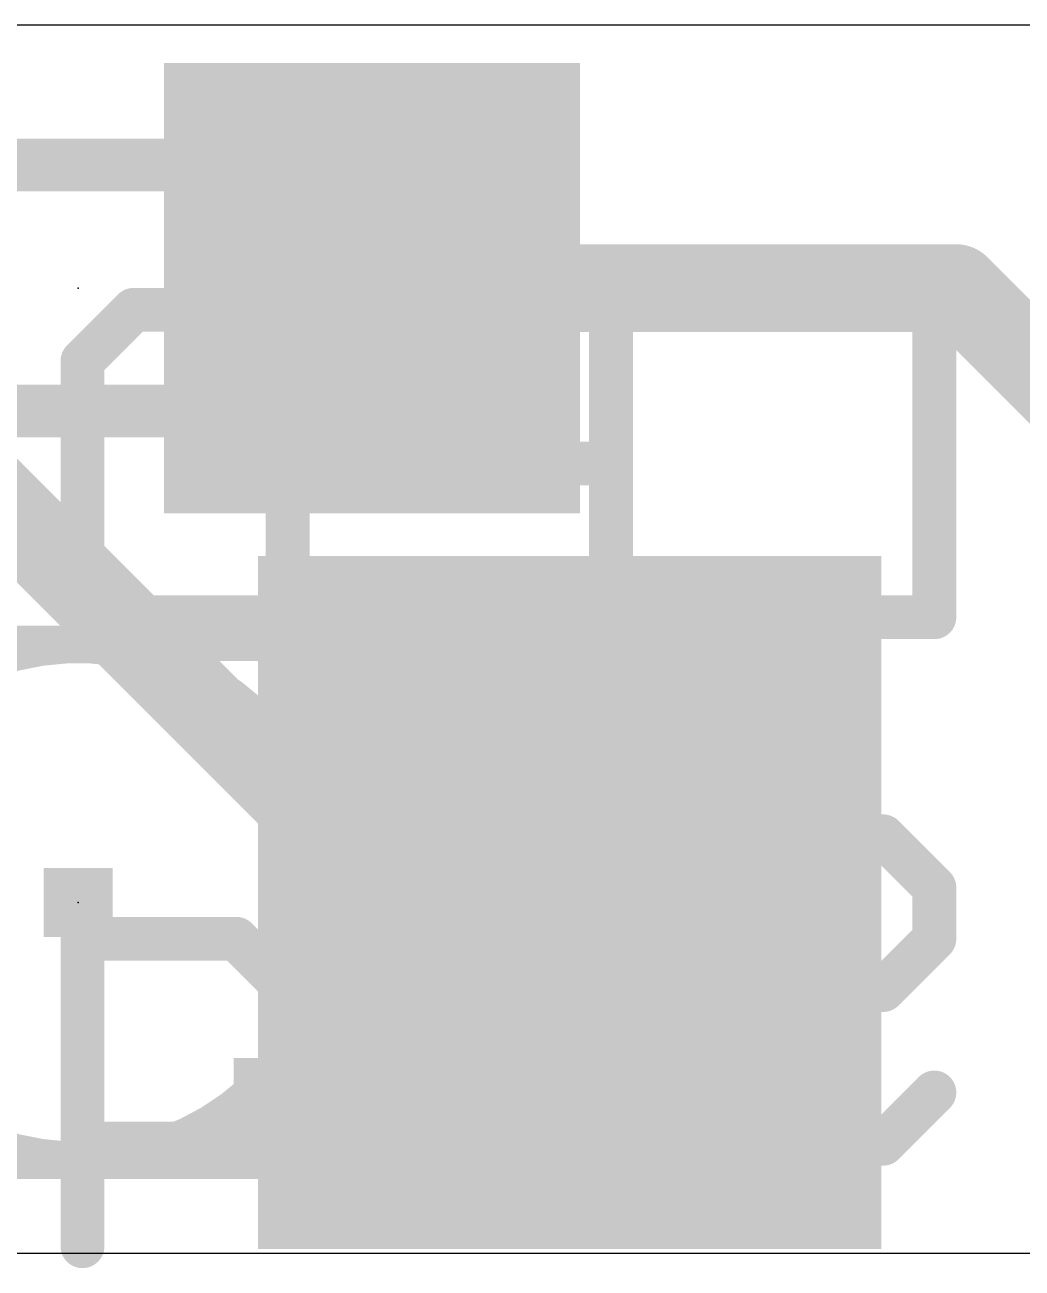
# Model space of a CAD drawing. Extents: x -8.8 to 16.6, y -2 to 8.1.
# Drawn here: x -0.154 to 2.73, y -1.821 to 1.778 of the extents above; entities that cross this region are included whole.
import ezdxf

# ---------------------------------------------------------------- set-up
doc = ezdxf.new("R2010")
doc.units = 0
for name, color, linetype in [('1', 12, 'CONTINUOUS'), ('20', 53, 'CONTINUOUS'), ('21', 40, 'CONTINUOUS'), ('22', 6, 'CONTINUOUS'), ('23', 53, 'CONTINUOUS'), ('29', 253, 'CONTINUOUS'), ('51', 253, 'CONTINUOUS')]:
    doc.layers.add(name, color=color, linetype=linetype)

# ---------------------------------------------------------------- blocks, each defined once
blk = doc.blocks.new('RECT')
blk.add_solid([(-0.5, -0.5), (0.5, -0.5), (-0.5, 0.5), (0.5, 0.5)])

msp = doc.modelspace()

# ---------------------------------------------------------------- linework, layer by layer
at = {"layer": '1', "const_width": 0.254}
for points in [[(0.928, -0.762), (-0.85, 1.016)], [(0.85, 1.016), (2.54, 1.016)], [(2.54, 1.016), (3.556, 0)], [(1.422, -0.762), (0.928, -0.762)]]:
    msp.add_lwpolyline(points, dxfattribs=at)
at = {"layer": '1', "const_width": 0.127}
for points in [[(0.85, 1.0795, 1), (0.85, 0.9525)], [(2.5849, 1.0609, 1), (2.4951, 0.9711)], [(2.54, 0.9525, 1), (2.54, 1.0795)], [(0.928, -0.6985, 1), (0.928, -0.8255)], [(1.422, -0.8255, 1), (1.422, -0.6985)], [(0.8831, -0.8069, 1), (0.9729, -0.7171)]]:
    msp.add_lwpolyline(points, format="xyb", dxfattribs=at)
at = {"layer": '20'}
for p, q in [((-3.429, 1.778), (3.429, 1.778)), ((3.556, -1.778), (-3.302, -1.778))]:
    msp.add_line(p, q, dxfattribs=at)
at = {"layer": '21', "const_width": 0.2032}
msp.add_lwpolyline([(1.7526, 1.0165), (2.4644, 1.0165)], dxfattribs=at)
at = {"layer": '21', "const_width": 0.1016}
for points in [[(1.7526, 1.0673, 1), (1.7526, 0.9657)], [(2.4644, 0.9657, 1), (2.4644, 1.0673)], [(0.55, -0.262, 0.4424), (-0.55, -0.262)], [(-0.55, -1.262, 0.4424), (0.55, -1.262)]]:
    msp.add_lwpolyline(points, format="xyb", dxfattribs=at)
at = {"layer": '22', "const_width": 0.127}
for points in [[(0.0123, 0.805), (0.1606, 0.9533)], [(0.1606, 0.9533), (0.6055, 0.9533)], [(0.6055, 0.9533), (0.6055, 0.0635)], [(0.9478, 0.9533), (1.541, 0.9533)], [(1.541, 0.9533), (1.541, 0.0635)], [(2.4765, 0.9533), (2.4765, 0.0635)], [(0.0123, 0.2118), (0.0123, 0.805)], [(1.541, 0.5084), (1.2444, 0.5084)], [(0.1606, 0.0635), (0.0123, 0.2118)], [(0.6055, 0.0635), (0.1606, 0.0635)], [(1.541, 0.0635), (0.9478, 0.0635)], [(2.4765, 0.0635), (1.8833, 0.0635)], [(1.8833, -0.719), (2.0316, -0.5707)], [(2.0316, -0.5707), (2.3282, -0.5707)], [(2.3282, -0.5707), (2.4765, -0.719)], [(2.4765, -0.719), (2.4765, -0.8673)], [(0.0123, -1.7571), (0.0123, -0.8673)], [(0.0123, -0.8673), (0.4572, -0.8673)], [(0.4572, -0.8673), (0.6055, -1.0156)], [(1.0961, -0.8673), (0.9478, -1.0156)], [(1.3927, -0.8673), (1.0961, -0.8673)], [(1.541, -1.0156), (1.3927, -0.8673)], [(2.4765, -0.8673), (2.3282, -1.0156)], [(0.6055, -1.0156), (0.6055, -1.3122)], [(0.9478, -1.0156), (0.9478, -1.1639)], [(1.541, -1.3122), (1.541, -1.0156)], [(2.0316, -1.0156), (1.8833, -1.1639)], [(2.3282, -1.0156), (2.0316, -1.0156)], [(0.9478, -1.1639), (1.541, -1.1639)], [(1.8833, -1.1639), (1.8833, -1.3122)], [(0.6055, -1.3122), (0.4572, -1.4605)], [(1.3927, -1.4605), (1.541, -1.3122)], [(1.8833, -1.3122), (2.0316, -1.4605)], [(2.3282, -1.4605), (2.4765, -1.3122)], [(0.4572, -1.4605), (0.0123, -1.4605)], [(1.0961, -1.4605), (1.3927, -1.4605)], [(2.0316, -1.4605), (2.3282, -1.4605)]]:
    msp.add_lwpolyline(points, dxfattribs=at)
at = {"layer": '22', "const_width": 0.0635}
for points in [[(0.1606, 0.985, 1), (0.1606, 0.9215)], [(0.183, 0.9308, 1), (0.1381, 0.9757)], [(0.6372, 0.9533, 1), (0.5737, 0.9533)], [(0.6055, 0.9215, 1), (0.6055, 0.985)], [(0.9478, 0.985, 1), (0.9478, 0.9215)], [(1.5727, 0.9533, 1), (1.5092, 0.9533)], [(1.541, 0.9215, 1), (1.541, 0.985)], [(2.5083, 0.9533, 1), (2.4447, 0.9533)], [(0.044, 0.805, 1), (-0.0195, 0.805)], [(-0.0102, 0.8274, 1), (0.0347, 0.7825)], [(1.2444, 0.5401, 1), (1.2444, 0.4766)], [(1.541, 0.4766, 1), (1.541, 0.5401)], [(0.0347, 0.2342, 1), (-0.0102, 0.1893)], [(-0.0195, 0.2118, 1), (0.044, 0.2118)], [(0.1606, 0.0953, 1), (0.1606, 0.0318)], [(0.1381, 0.041, 1), (0.183, 0.086)], [(0.6055, 0.0318, 1), (0.6055, 0.0953)], [(0.9478, 0.0953, 1), (0.9478, 0.0318)], [(1.541, 0.0318, 1), (1.541, 0.0953)], [(1.8833, 0.0953, 1), (1.8833, 0.0318)], [(2.4765, 0.0318, 1), (2.4765, 0.0953)], [(0.5737, 0.0635, 1), (0.6372, 0.0635)], [(1.5092, 0.0635, 1), (1.5727, 0.0635)], [(2.4447, 0.0635, 1), (2.5083, 0.0635)], [(2.0316, -0.539, 1), (2.0316, -0.6025)], [(2.0541, -0.5932, 1), (2.0092, -0.5483)], [(2.3507, -0.5483, 1), (2.3058, -0.5932)], [(2.3282, -0.6025, 1), (2.3282, -0.539)], [(1.8609, -0.6966, 1), (1.9058, -0.7415)], [(2.5083, -0.719, 1), (2.4447, -0.719)], [(2.454, -0.7415, 1), (2.499, -0.6966)], [(0.044, -0.8673, 1), (-0.0195, -0.8673)], [(0.0123, -0.8356, 1), (0.0123, -0.8991)], [(0.4796, -0.8449, 1), (0.4347, -0.8898)], [(0.4572, -0.8991, 1), (0.4572, -0.8356)], [(1.0961, -0.8356, 1), (1.0961, -0.8991)], [(1.1186, -0.8898, 1), (1.0737, -0.8449)], [(1.4151, -0.8449, 1), (1.3702, -0.8898)], [(1.3927, -0.8991, 1), (1.3927, -0.8356)], [(2.499, -0.8898, 1), (2.454, -0.8449)], [(2.4447, -0.8673, 1), (2.5083, -0.8673)], [(0.6372, -1.0156, 1), (0.5737, -1.0156)], [(0.583, -1.0381, 1), (0.6279, -0.9932)], [(0.9796, -1.0156, 1), (0.9161, -1.0156)], [(0.9254, -0.9932, 1), (0.9703, -1.0381)], [(1.5727, -1.0156, 1), (1.5092, -1.0156)], [(1.5185, -1.0381, 1), (1.5634, -0.9932)], [(2.0316, -0.9839, 1), (2.0316, -1.0474)], [(2.0541, -1.0381, 1), (2.0092, -0.9932)], [(2.3058, -0.9932, 1), (2.3507, -1.0381)], [(2.3282, -1.0474, 1), (2.3282, -0.9839)], [(0.9478, -1.1322, 1), (0.9478, -1.1957)], [(1.541, -1.1957, 1), (1.541, -1.1322)], [(1.9151, -1.1639, 1), (1.8516, -1.1639)], [(1.8609, -1.1415, 1), (1.9058, -1.1864)], [(0.9161, -1.1639, 1), (0.9796, -1.1639)], [(0.6279, -1.3347, 1), (0.583, -1.2898)], [(1.5634, -1.3347, 1), (1.5185, -1.2898)], [(1.9058, -1.2898, 1), (1.8609, -1.3347)], [(2.499, -1.3347, 1), (2.454, -1.2898)], [(0.5737, -1.3122, 1), (0.6372, -1.3122)], [(1.5092, -1.3122, 1), (1.5727, -1.3122)], [(1.8516, -1.3122, 1), (1.9151, -1.3122)], [(0.0123, -1.4288, 1), (0.0123, -1.4923)], [(0.4572, -1.4923, 1), (0.4572, -1.4288)], [(1.0961, -1.4288, 1), (1.0961, -1.4923)], [(1.3927, -1.4923, 1), (1.3927, -1.4288)], [(2.0316, -1.4288, 1), (2.0316, -1.4923)], [(2.3282, -1.4923, 1), (2.3282, -1.4288)], [(0.4347, -1.438, 1), (0.4796, -1.483)], [(1.3702, -1.438, 1), (1.4151, -1.483)], [(2.0092, -1.483, 1), (2.0541, -1.438)], [(2.3058, -1.438, 1), (2.3507, -1.483)], [(-0.0195, -1.7571, 1), (0.044, -1.7571)]]:
    msp.add_lwpolyline(points, format="xyb", dxfattribs=at)
at = {"layer": '23'}
for p in [(0, 1.016), (0, -0.762)]:
    msp.add_point(p, dxfattribs=at)
at = {"layer": '51'}
for points, const_width in [([(0.432, 1.372), (-0.432, 1.372)], 0.1524), ([(-0.432, 0.66), (0.432, 0.66)], 0.1524), ([(-1.55, -0.012), (1.55, -0.012)], 0.1016), ([(1.55, -0.012), (1.55, -1.512)], 0.1016), ([(1.55, -1.512), (-1.55, -1.512)], 0.1016)]:
    msp.add_lwpolyline(points, dxfattribs=dict(at, const_width=const_width))
for points, const_width in [([(0.432, 1.3339, 1), (0.432, 1.4101)], 0.0762), ([(0.432, 0.6219, 1), (0.432, 0.6981)], 0.0762), ([(1.5754, -0.012, 1), (1.5246, -0.012)], 0.0508), ([(1.55, -0.0374, 1), (1.55, 0.0134)], 0.0508), ([(0.55, -1.262, 0.3866), (0.55, -0.262)], 0.1016), ([(1.55, -1.5374, 1), (1.55, -1.4866)], 0.0508), ([(1.5246, -1.512, 1), (1.5754, -1.512)], 0.0508)]:
    msp.add_lwpolyline(points, format="xyb", dxfattribs=dict(at, const_width=const_width))

# ---------------------------------------------------------------- block references
at = {"layer": '1', "yscale": 1.1, "rotation": 180}
msp.add_blockref('RECT', (0.85, 1.016), dxfattribs=at)
at = {"layer": '1', "xscale": 1.6, "yscale": 1.803}
msp.add_blockref('RECT', (1.422, -0.762), dxfattribs=at)
at = {"layer": '21'}
for p, xscale, yscale in [((0, -0.762), 0.2, 0.2), ((0.525, -1.337), 0.15, 0.25)]:
    msp.add_blockref('RECT', p, dxfattribs=dict(at, xscale=xscale, yscale=yscale))
at = {"layer": '29', "xscale": 1.2032, "yscale": 1.3032, "rotation": 180}
msp.add_blockref('RECT', (0.85, 1.016), dxfattribs=at)
at = {"layer": '29', "xscale": 1.8032, "yscale": 2.0062}
msp.add_blockref('RECT', (1.422, -0.762), dxfattribs=at)
at = {"layer": '51', "xscale": 0.4064, "yscale": 0.8636, "rotation": 180}
msp.add_blockref('RECT', (0.635, 1.016), dxfattribs=at)
at = {"layer": '51'}
for p, xscale, yscale in [((0.85, -0.137), 0.1, 0.15), ((0.85, -0.862), 0.1, 1.2), ((0.625, -1.337), 0.35, 0.25)]:
    msp.add_blockref('RECT', p, dxfattribs=dict(at, xscale=xscale, yscale=yscale))

doc.saveas('drawing.dxf')
